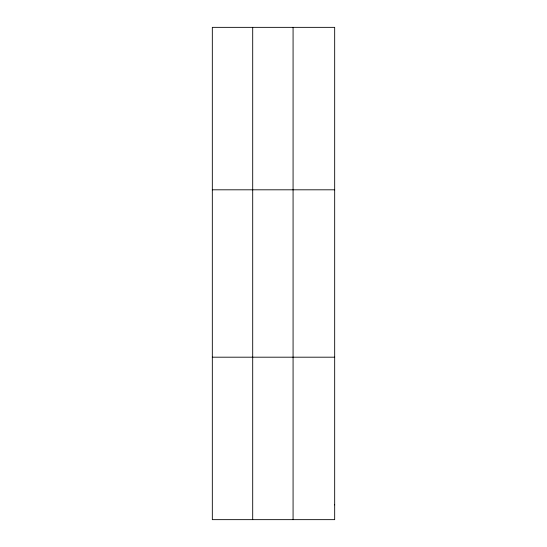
<?xml version="1.0" encoding="UTF-8"?>
<svg xmlns="http://www.w3.org/2000/svg" width="547" height="547" viewBox="0 0 547 547"><rect width="100%" height="100%" fill="white"/><g stroke="black" fill="none" stroke-linecap="round" stroke-linejoin="round"><path stroke-width="0.82" d="M252.7 27.35L252.7 519.65M293.076 27.35L293.076 519.65M212.325 189.809L334.675 189.809M212.325 357.191L334.675 357.191M334.675 504.881L334.675 519.65L212.325 519.65L212.325 27.35L334.675 27.35L334.675 504.881"/></g></svg>
